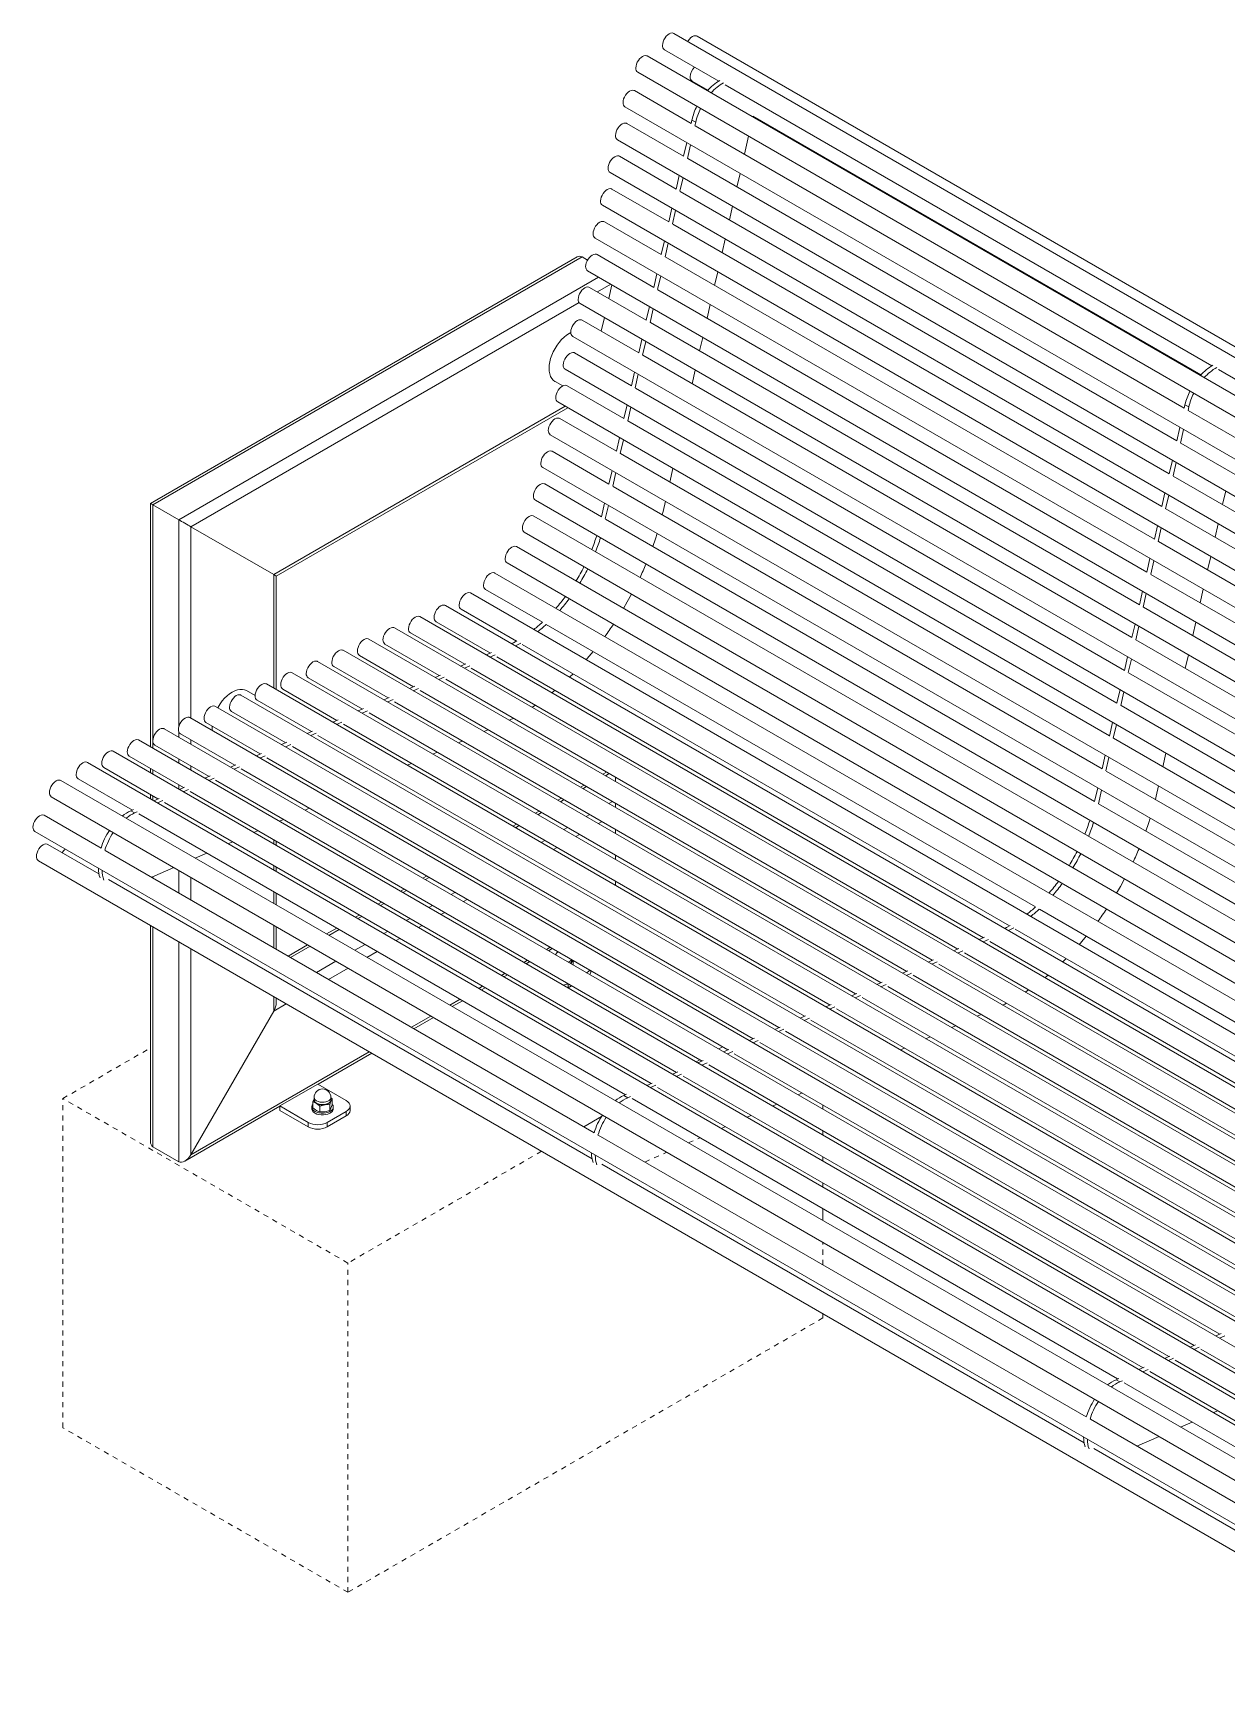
# Model space of a CAD drawing. Header units: inches. Extents: x -2 to 177, y 6 to 130.
# Drawn here: x 126.54 to 149.85, y 44.37 to 76.56 of the extents above; entities that cross this region are included whole.
import ezdxf

# ---------------------------------------------------------------- set-up
doc = ezdxf.new("R2010")
doc.units = ezdxf.units.IN
doc.linetypes.add('HIDDEN', pattern=[1.905, 1.27, -0.635])
doc.layers.add('ZANO_R', color=7, linetype='Continuous', lineweight=0)
doc.layers.add('ZANO_R_przerywana', color=250, linetype='HIDDEN', lineweight=0)

msp = doc.modelspace()

# ---------------------------------------------------------------- linework, layer by layer
at = {"layer": 'ZANO_R'}
for p, q in [((170.2392, 58.54902), (139.05989, 76.54845)), ((170.69385, 58.4957), (139.51454, 76.49513)), ((169.7182, 58.10916), (138.53889, 76.10859)), ((138.87618, 76.23022), (139.93819, 75.61714)), ((138.35518, 75.79036), (169.53448, 57.79093)), ((139.39704, 74.78994), (138.28797, 75.43019)), ((139.41473, 75.61547), (139.72178, 75.43822)), ((140.06397, 75.54453), (149.57037, 70.0566)), ((138.10426, 75.11196), (169.28357, 57.11253)), ((139.25114, 74.14975), (138.14208, 74.79)), ((139.41235, 74.85713), (139.39699, 74.78973)), ((139.48658, 74.81428), (139.41235, 74.85713)), ((139.48658, 74.81428), (139.47122, 74.74687)), ((149.02921, 69.2294), (139.47575, 74.7445)), ((140.60252, 74.92978), (149.35395, 69.87768)), ((140.60448, 74.91615), (140.607, 74.92719)), ((137.95837, 74.47177), (169.13768, 56.47234)), ((139.31159, 74.41498), (139.25109, 74.14954)), ((139.38582, 74.37213), (139.32533, 74.10668)), ((140.43868, 74.18861), (140.51903, 74.54119)), ((139.10525, 73.50956), (137.99619, 74.14981)), ((148.88332, 68.58921), (139.32986, 74.10431)), ((137.81248, 73.83158), (168.99178, 55.83215)), ((139.1657, 73.7748), (139.1052, 73.50934)), ((139.23993, 73.73194), (139.17944, 73.46649)), ((140.29279, 73.54842), (140.35324, 73.81365)), ((138.95936, 72.86937), (137.8503, 73.50962)), ((148.73743, 67.94902), (139.18397, 73.46412)), ((137.66658, 73.19139), (168.84589, 55.19196)), ((139.0198, 73.13461), (138.95931, 72.86916)), ((139.09404, 73.09175), (139.03355, 72.8263)), ((140.1469, 72.90823), (140.20734, 73.17346)), ((138.81347, 72.22918), (137.7044, 72.86943)), ((148.59154, 67.30883), (139.03808, 72.82393)), ((137.52069, 72.5512), (168.7, 54.55177)), ((138.87391, 72.49442), (138.81342, 72.22897)), ((138.94815, 72.45156), (138.88766, 72.18611)), ((140.00101, 72.26804), (140.06145, 72.53327)), ((137.17259, 72.18493), (128.83286, 67.3705)), ((128.88206, 67.34211), (137.26712, 72.1827)), ((137.37366, 72.12119), (137.26712, 72.1827)), ((138.66758, 71.58899), (137.55851, 72.22924)), ((148.44565, 66.66864), (138.89219, 72.18374)), ((129.38687, 67.05069), (137.59046, 71.78652)), ((137.3748, 71.91101), (168.55411, 53.91158)), ((138.72802, 71.85423), (138.66753, 71.58878)), ((138.80226, 71.81137), (138.74177, 71.54592)), ((139.85512, 71.62785), (139.91556, 71.89309)), ((138.52169, 70.9488), (137.41262, 71.58905)), ((137.56809, 71.49931), (137.82803, 71.64937)), ((137.78806, 71.37232), (137.84851, 71.63755)), ((148.29976, 66.02845), (138.7463, 71.54355)), ((129.62442, 66.91353), (137.20747, 71.29112)), ((137.22891, 71.27082), (168.40822, 53.27139)), ((138.58213, 71.21404), (138.52164, 70.94859)), ((138.65637, 71.17118), (138.59587, 70.90573)), ((139.70923, 70.98766), (139.76967, 71.2529)), ((138.3758, 70.30861), (137.26673, 70.94886)), ((137.64217, 70.73213), (137.70262, 70.99736)), ((148.15387, 65.38827), (138.6004, 70.90336)), ((137.08302, 70.63063), (168.26233, 52.6312)), ((138.43624, 70.57385), (138.37575, 70.3084)), ((138.51048, 70.53099), (138.44998, 70.26554)), ((139.56334, 70.34747), (139.62378, 70.61271)), ((138.2299, 69.66842), (137.12084, 70.30867)), ((148.00797, 64.74808), (138.45451, 70.26317)), ((136.93713, 69.99044), (168.11644, 51.99101)), ((138.29035, 69.93366), (138.22985, 69.66821)), ((138.36458, 69.8908), (138.30409, 69.62535)), ((139.41744, 69.70728), (139.47789, 69.97252)), ((149.69615, 69.98399), (159.18399, 64.50677)), ((136.73792, 69.75229), (136.89122, 69.66379)), ((138.08401, 69.02824), (136.97495, 69.66849)), ((147.86208, 64.10789), (138.30862, 69.62298)), ((131.24278, 65.97897), (136.93694, 69.26614)), ((131.29198, 65.95055), (136.98616, 69.23773)), ((136.79124, 69.35025), (167.56197, 51.58669)), ((138.14446, 69.29347), (138.08396, 69.02802)), ((138.21869, 69.25061), (138.1582, 68.98516)), ((149.04453, 69.2966), (149.02917, 69.22919)), ((149.11876, 69.25374), (149.04453, 69.2966)), ((149.11876, 69.25374), (149.1034, 69.18633)), ((137.93812, 68.38805), (136.82906, 69.0283)), ((147.71619, 63.4677), (138.16273, 68.98279)), ((158.64283, 63.67958), (149.10793, 69.18396)), ((136.64535, 68.71006), (166.93454, 51.22448)), ((137.99856, 68.65328), (137.93807, 68.38783)), ((138.0728, 68.61042), (138.01231, 68.34497)), ((148.94377, 68.85445), (148.88327, 68.589)), ((149.018, 68.81159), (148.95751, 68.54614)), ((137.79223, 67.74786), (136.68316, 68.38811)), ((147.5703, 62.82751), (138.01684, 68.3426)), ((158.49694, 63.03939), (148.96204, 68.54377)), ((136.49945, 68.06987), (166.30712, 50.86228)), ((137.85267, 68.01309), (137.79218, 67.74764)), ((137.92691, 67.97023), (137.86642, 67.70478)), ((138.97977, 67.78671), (139.04021, 68.05195)), ((148.79788, 68.21426), (148.73738, 67.94881)), ((148.87211, 68.1714), (148.81162, 67.90595)), ((137.64657, 67.10867), (136.53733, 67.74902)), ((147.42441, 62.18732), (137.87095, 67.70241)), ((158.35105, 62.3992), (148.81615, 67.90358)), ((149.77908, 67.34769), (149.83952, 67.61293)), ((128.83286, 67.3705), (128.83286, 62.61757)), ((129.38687, 67.05069), (128.88206, 67.34211)), ((128.88206, 62.58917), (128.88206, 67.34211)), ((136.35362, 67.43079), (165.68068, 50.50064)), ((137.70678, 67.3729), (137.64652, 67.10847)), ((137.78102, 67.33004), (137.72076, 67.06561)), ((138.84884, 67.21217), (138.89432, 67.41176)), ((148.65198, 67.57407), (148.59149, 67.30862)), ((148.72622, 67.53121), (148.66573, 67.26576)), ((129.38687, 62.99757), (129.38687, 67.05069)), ((165.39867, 50.33784), (136.32181, 67.12356)), ((147.27875, 61.54813), (137.72512, 67.06333)), ((138.83351, 67.14674), (138.84884, 67.21217)), ((158.20516, 61.75901), (148.67026, 67.26339)), ((149.63319, 66.7075), (149.69363, 66.97274)), ((131.24278, 65.97897), (129.62442, 66.91353)), ((129.62442, 63.17524), (129.62442, 66.91353)), ((136.1381, 66.80533), (165.03119, 50.1257)), ((148.50609, 66.93388), (148.4456, 66.66843)), ((148.58033, 66.89102), (148.51984, 66.62557)), ((164.71366, 49.94239), (135.98727, 66.52578)), ((158.05927, 61.11882), (148.52437, 66.6232)), ((149.4873, 66.06731), (149.54774, 66.33255)), ((164.05478, 49.56203), (135.56384, 66.0095)), ((135.80356, 66.20755), (164.34617, 49.73025)), ((148.3602, 66.29369), (148.29971, 66.02824)), ((148.43444, 66.25083), (148.37394, 65.98538)), ((157.91338, 60.47863), (148.37848, 65.98301)), ((131.29198, 65.95055), (131.24278, 65.97897)), ((131.24278, 63.76293), (131.24278, 65.97897)), ((131.29198, 63.73453), (131.29198, 65.95055)), ((135.38013, 65.69127), (136.49166, 65.04959)), ((149.34141, 65.42712), (149.40185, 65.69236)), ((163.02422, 48.9671), (134.59833, 65.37702)), ((163.48136, 49.231), (135.08963, 65.62119)), ((148.21431, 65.6535), (148.15382, 65.38805)), ((148.28855, 65.61064), (148.22805, 65.34519)), ((157.76749, 59.83844), (148.23258, 65.34282)), ((162.58482, 48.71344), (134.09886, 65.15804)), ((134.41462, 65.05879), (135.47492, 64.44669)), ((134.90592, 65.30296), (135.98538, 64.67981)), ((149.19551, 64.78693), (149.25596, 65.05217)), ((161.86808, 48.11258), (133.0999, 64.7201)), ((162.14543, 48.45979), (133.59938, 64.93907)), ((133.91514, 64.83981), (134.97544, 64.22772)), ((136.56791, 65.00557), (146.12384, 59.48905)), ((148.06842, 65.01331), (148.00793, 64.74786)), ((148.14265, 64.97045), (148.08216, 64.705)), ((157.6216, 59.19825), (148.08669, 64.70263)), ((161.86808, 47.60526), (132.60043, 64.50112)), ((132.91619, 64.40186), (133.97649, 63.78977)), ((133.41567, 64.62084), (134.47596, 64.00874)), ((135.49684, 64.4563), (135.39317, 64.41085)), ((135.57107, 64.41344), (135.4674, 64.368)), ((135.6024, 64.37309), (145.10709, 58.88615)), ((136.09371, 64.61727), (145.61756, 59.11927)), ((147.92253, 64.37312), (147.86203, 64.10767)), ((149.04962, 64.14675), (149.11007, 64.41198)), ((161.86808, 46.59064), (131.60148, 64.06317)), ((161.86808, 47.09795), (132.10095, 64.28215)), ((132.41672, 64.18289), (133.47701, 63.5708)), ((134.99736, 64.23733), (134.89369, 64.19188)), ((135.0716, 64.19447), (134.96793, 64.14902)), ((135.10293, 64.15412), (144.60762, 58.66718)), ((147.99676, 64.33026), (147.93627, 64.06481)), ((157.4757, 58.55806), (147.9408, 64.06244)), ((161.86808, 46.08332), (131.102, 63.8442)), ((131.41776, 63.74494), (132.47806, 63.13285)), ((131.91724, 63.96392), (132.97754, 63.35182)), ((133.99841, 63.79938), (133.89474, 63.75393)), ((134.07264, 63.75652), (133.96898, 63.71107)), ((134.49788, 64.01835), (134.39422, 63.9729)), ((134.57212, 63.9755), (134.46845, 63.93005)), ((134.60345, 63.93514), (144.10814, 58.4482)), ((137.02325, 63.97714), (137.08945, 64.04244)), ((147.77664, 63.73293), (147.71614, 63.46748)), ((161.28236, 45.40682), (130.10305, 63.40625)), ((161.78183, 45.62579), (130.60252, 63.62523)), ((130.88033, 63.61614), (130.71179, 63.71343)), ((130.91829, 63.52597), (131.97858, 62.91387)), ((133.49893, 63.58041), (133.39526, 63.53496)), ((133.57317, 63.53755), (133.4695, 63.4921)), ((133.6045, 63.4972), (143.10919, 58.01026)), ((134.10398, 63.71617), (143.60867, 58.22923)), ((147.85087, 63.69007), (147.79038, 63.42462)), ((157.32981, 57.91787), (147.79491, 63.42225)), ((160.78288, 45.18785), (129.60357, 63.18728)), ((129.91934, 63.08802), (130.97963, 62.47593)), ((130.41881, 63.307), (131.47911, 62.6949)), ((132.49998, 63.14246), (132.39631, 63.09701)), ((132.57422, 63.0996), (132.47055, 63.05415)), ((132.99946, 63.36143), (132.89579, 63.31598)), ((133.07369, 63.31858), (132.97002, 63.27313)), ((133.10502, 63.27822), (142.60971, 57.79128)), ((147.63074, 63.09274), (147.57025, 62.82729)), ((160.2834, 44.96887), (129.1041, 62.96831)), ((129.38687, 62.80506), (129.38687, 62.91461)), ((129.41986, 62.86905), (130.48016, 62.25695)), ((130.04015, 63.0044), (130.04033, 63.01818)), ((132.0005, 62.92348), (131.89684, 62.87804)), ((132.07474, 62.88063), (131.97107, 62.83518)), ((132.10607, 62.84028), (141.61076, 57.35334)), ((132.60555, 63.05925), (142.11024, 57.57231)), ((135.35037, 62.91361), (135.43212, 62.94945)), ((147.70498, 63.04988), (147.64449, 62.78443)), ((157.18392, 57.27768), (147.64902, 62.78206)), ((159.28445, 44.53093), (128.10514, 62.53036)), ((159.78393, 44.7499), (128.60462, 62.74933)), ((128.92038, 62.65007), (129.98068, 62.03798)), ((129.62442, 62.66793), (129.62442, 62.75096)), ((131.00155, 62.48554), (130.89788, 62.44009)), ((131.07579, 62.44268), (130.97212, 62.39723)), ((131.50103, 62.70451), (131.39736, 62.65906)), ((131.57526, 62.66166), (131.4716, 62.61621)), ((131.6066, 62.6213), (141.11129, 57.13436)), ((134.35142, 62.47566), (134.43317, 62.5115)), ((134.8509, 62.69464), (134.93264, 62.73048)), ((147.48485, 62.45255), (147.42436, 62.1871)), ((148.61195, 62.22618), (148.67239, 62.49141)), ((158.78498, 44.31195), (127.60567, 62.31138)), ((127.92143, 62.21213), (128.98173, 61.60003)), ((128.42091, 62.4311), (129.4812, 61.81901)), ((128.83286, 62.19329), (128.83286, 62.11026)), ((128.88206, 62.08185), (128.88206, 62.16488)), ((129.38687, 62.29775), (129.38687, 62.38078)), ((129.62442, 62.16061), (129.62442, 62.24364)), ((130.50208, 62.26656), (130.39841, 62.22111)), ((130.57631, 62.22371), (130.47264, 62.17826)), ((130.60764, 62.18336), (140.11233, 56.69641)), ((131.10712, 62.40233), (140.61181, 56.91539)), ((133.85195, 62.25669), (133.93369, 62.29253)), ((137.74536, 62.12136), (137.67345, 62.07985)), ((147.55909, 62.40969), (147.4986, 62.14424)), ((157.03803, 56.63749), (147.50313, 62.14187)), ((158.26104, 43.9588), (127.08173, 61.95823)), ((127.42196, 61.99315), (128.48225, 61.38106)), ((129.38687, 61.79043), (129.38687, 61.87346)), ((129.50312, 61.82862), (129.39946, 61.78317)), ((130.0026, 62.04759), (129.89893, 62.00214)), ((130.07684, 62.00473), (129.97317, 61.95928)), ((130.10817, 61.96438), (139.61286, 56.47744)), ((137.30596, 61.8677), (137.23405, 61.82619)), ((137.28324, 61.79779), (137.35516, 61.8393)), ((137.72264, 62.05145), (137.79455, 62.09296)), ((137.91979, 61.93763), (137.91979, 62.02066)), ((147.33896, 61.81236), (147.2787, 61.54793)), ((148.48102, 61.65163), (148.5265, 61.85122)), ((126.89802, 61.64), (158.07733, 43.64057)), ((128.83286, 61.68597), (128.83286, 61.60294)), ((128.88206, 61.57454), (128.88206, 61.65757)), ((129.00365, 61.60964), (128.89998, 61.56419)), ((129.07788, 61.56679), (128.97422, 61.52134)), ((129.10922, 61.52643), (138.61391, 56.03949)), ((129.57736, 61.78576), (129.47369, 61.74031)), ((129.60869, 61.74541), (139.11338, 56.25847)), ((136.86657, 61.61404), (136.79466, 61.57253)), ((136.84385, 61.54413), (136.91576, 61.58565)), ((137.78805, 61.50637), (137.85997, 61.54788)), ((147.4132, 61.7695), (147.35294, 61.50508)), ((156.89237, 55.99831), (147.3573, 61.50279)), ((148.46569, 61.5862), (148.48102, 61.65163)), ((127.87036, 60.63881), (126.7619, 61.27871)), ((128.50417, 61.39067), (128.45158, 61.36761)), ((128.52582, 61.32476), (128.45158, 61.36761)), ((128.57841, 61.34781), (128.52582, 61.32476)), ((128.60974, 61.30746), (138.11443, 55.82052)), ((131.35457, 61.16182), (131.43631, 61.19766)), ((131.85404, 61.38079), (131.93579, 61.41663)), ((136.42717, 61.36039), (136.35526, 61.31887)), ((136.40445, 61.29047), (136.47637, 61.33199)), ((137.34866, 61.25271), (137.42057, 61.29423)), ((137.58623, 61.11556), (137.65815, 61.15708)), ((126.57819, 60.96048), (157.7575, 42.96105)), ((130.85509, 60.94285), (130.93684, 60.97869)), ((135.98778, 61.10673), (135.91586, 61.06521)), ((135.96506, 61.03682), (136.03697, 61.07833)), ((136.90926, 60.99905), (136.98118, 61.04057)), ((137.14684, 60.8619), (137.21875, 60.90342)), ((137.91979, 60.923), (137.91979, 61.00603)), ((127.82879, 60.13307), (126.82941, 60.71)), ((137.50254, 55.07827), (127.94968, 60.59302)), ((129.71013, 60.44089), (129.93788, 60.54074)), ((130.35561, 60.72387), (130.43736, 60.75971)), ((131.24278, 60.71904), (131.24278, 60.80207)), ((131.29198, 60.69064), (131.29198, 60.77367)), ((136.46987, 60.7454), (136.54178, 60.78691)), ((136.70744, 60.60825), (136.77936, 60.64976)), ((126.6457, 60.39177), (157.82501, 42.39234)), ((128.85933, 60.06789), (129.2924, 60.25775)), ((129.38687, 59.76335), (129.38687, 60.20322)), ((131.24278, 60.21172), (131.24278, 60.29475)), ((131.29198, 60.18332), (131.29198, 60.26635)), ((137.91979, 60.41569), (137.91979, 60.49872)), ((137.46097, 54.57253), (128.01719, 60.02431)), ((128.88206, 60.05477), (128.88206, 60.07786)), ((129.62442, 59.62621), (129.62442, 60.06608)), ((134.2302, 60.0921), (134.15828, 60.05058)), ((134.20748, 60.02219), (134.27939, 60.0637)), ((137.91979, 59.90837), (137.91979, 59.9914)), ((131.24278, 59.55611), (131.24278, 59.78744)), ((131.29198, 59.52771), (131.29198, 59.75904)), ((133.35141, 59.58478), (133.27949, 59.54327)), ((133.32869, 59.51487), (133.4006, 59.55639)), ((133.7908, 59.83844), (133.71889, 59.79693)), ((133.76808, 59.76853), (133.84, 59.81004)), ((134.71229, 59.73077), (134.7842, 59.77228)), ((134.94986, 59.59362), (135.02177, 59.63513)), ((132.91201, 59.33113), (132.8401, 59.28961)), ((132.88929, 59.26121), (132.9612, 59.30273)), ((133.83349, 59.22345), (133.90541, 59.26497)), ((134.27289, 59.47711), (134.3448, 59.51862)), ((134.51047, 59.33996), (134.58238, 59.38147)), ((146.20009, 59.44504), (155.73746, 53.93923)), ((128.83286, 59.12915), (128.83286, 54.91349)), ((128.88206, 54.80475), (128.88206, 59.10075)), ((131.24278, 58.69195), (131.24278, 59.13182)), ((131.29198, 58.66355), (131.29198, 59.10342)), ((132.47262, 59.07747), (132.27226, 58.9618)), ((132.32145, 58.93341), (132.52181, 59.04907)), ((133.3941, 58.96979), (133.46601, 59.01131)), ((134.07107, 59.0863), (134.14298, 59.12782)), ((145.72589, 59.05673), (155.23118, 53.56944)), ((129.38687, 54.51333), (129.38687, 58.80933)), ((129.62442, 54.65049), (129.62442, 58.67219)), ((131.90477, 58.74966), (131.52379, 58.52973)), ((131.57299, 58.50133), (131.95397, 58.72126)), ((132.82626, 58.64199), (133.02662, 58.75765)), ((133.06383, 58.50484), (133.26419, 58.6205)), ((133.63167, 58.83264), (133.70359, 58.87416)), ((136.56848, 58.65921), (136.64039, 58.70072)), ((136.68494, 58.67501), (136.61303, 58.63349)), ((144.62954, 58.67679), (144.52587, 58.63134)), ((144.70378, 58.63393), (144.60011, 58.58848)), ((144.73511, 58.59358), (154.22124, 53.11735)), ((145.12902, 58.89576), (145.02535, 58.85031)), ((145.20325, 58.85291), (145.09958, 58.80746)), ((145.23458, 58.81255), (154.72071, 53.33633)), ((132.0778, 58.20991), (132.45878, 58.42984)), ((132.31537, 58.07276), (132.69635, 58.29269)), ((136.12908, 58.40555), (136.201, 58.44707)), ((136.24555, 58.42135), (136.17363, 58.37983)), ((137.0521, 58.38002), (137.06383, 58.41101)), ((137.06308, 58.43907), (137.06308, 58.45671)), ((137.08932, 58.44156), (137.08932, 58.35853)), ((144.13006, 58.45781), (144.0264, 58.41237)), ((144.2043, 58.41496), (144.10063, 58.36951)), ((144.23563, 58.37461), (153.72176, 52.89838)), ((146.65543, 58.4166), (146.72163, 58.4819)), ((135.25029, 57.89824), (135.32221, 57.93975)), ((135.68969, 58.15189), (135.7616, 58.19341)), ((135.7389, 58.12348), (135.81082, 58.165)), ((136.99183, 57.99053), (136.99183, 57.90933)), ((136.99183, 57.90933), (137.06216, 57.94993)), ((137.35539, 58.20493), (137.36302, 58.20934)), ((137.36302, 58.20934), (137.36302, 58.20053)), ((137.43989, 58.23075), (137.43989, 58.23918)), ((143.13111, 58.01987), (143.02744, 57.97442)), ((143.20535, 57.97701), (143.10168, 57.93156)), ((143.23668, 57.93666), (152.72281, 52.46043)), ((143.63059, 58.23884), (143.52692, 58.19339)), ((143.70482, 58.19598), (143.60116, 58.15054)), ((143.73615, 58.15563), (153.22229, 52.67941)), ((131.24278, 57.45356), (131.24278, 57.73793)), ((131.29198, 57.61912), (131.29198, 57.70953)), ((134.68245, 57.57043), (134.88281, 57.68609)), ((134.73166, 57.54202), (134.93202, 57.65768)), ((135.29951, 57.86983), (135.37142, 57.91134)), ((142.63164, 57.80089), (142.52797, 57.75544)), ((142.70587, 57.75804), (142.6022, 57.71259)), ((142.7372, 57.71769), (152.22333, 52.24146)), ((129.62442, 54.65049), (131.24278, 57.45356)), ((131.24278, 57.45356), (131.48908, 57.59575)), ((133.93399, 57.13835), (134.31497, 57.35829)), ((133.9832, 57.10994), (134.36418, 57.32988)), ((141.63268, 57.36295), (141.52902, 57.3175)), ((141.70692, 57.32009), (141.60325, 57.27464)), ((142.13216, 57.58192), (142.02849, 57.53647)), ((142.2064, 57.53906), (142.10273, 57.49361)), ((142.23773, 57.49871), (151.72386, 52.02248)), ((144.98255, 57.35307), (145.0643, 57.38891)), ((141.13321, 57.14397), (141.02954, 57.09852)), ((141.20744, 57.10112), (141.10378, 57.05567)), ((141.23877, 57.06076), (150.72491, 51.58454)), ((141.73825, 57.27974), (151.22438, 51.80351)), ((144.48308, 57.1341), (144.56482, 57.16994)), ((129.62442, 54.65049), (133.10769, 56.66134)), ((140.00703, 56.7572), (139.93512, 56.71569)), ((140.13426, 56.70602), (140.03059, 56.66058)), ((140.20849, 56.66317), (140.10482, 56.61772)), ((140.63373, 56.925), (140.53006, 56.87955)), ((140.70797, 56.88214), (140.6043, 56.83669)), ((140.7393, 56.84179), (150.22543, 51.36556)), ((143.48413, 56.69615), (143.56587, 56.73199)), ((143.9836, 56.91512), (144.06535, 56.95096)), ((132.10859, 56.02775), (133.15691, 56.63293)), ((139.56764, 56.50354), (139.49573, 56.46203)), ((139.63478, 56.48705), (139.53111, 56.4416)), ((139.70902, 56.4442), (139.60535, 56.39875)), ((139.74035, 56.40384), (149.22648, 50.92762)), ((140.23982, 56.62282), (149.72595, 51.14659)), ((132.10392, 56.03044), (131.36156, 55.60188)), ((132.66069, 55.70902), (132.10392, 56.03044)), ((138.63583, 56.0491), (138.53216, 56.00365)), ((138.71006, 56.00625), (138.6064, 55.9608)), ((139.1353, 56.26808), (139.03164, 56.22263)), ((139.20954, 56.22522), (139.10587, 56.17977)), ((139.24087, 56.18487), (148.727, 50.70864)), ((132.03268, 55.77013), (132.03268, 55.72448)), ((132.33601, 55.62905), (132.36151, 55.69642)), ((132.36076, 55.72448), (132.36076, 55.77013)), ((132.387, 55.7389), (132.387, 55.62448)), ((138.13635, 55.83013), (138.08376, 55.80707)), ((138.15799, 55.76422), (138.08376, 55.80707)), ((138.21059, 55.78727), (138.15799, 55.76422)), ((138.24192, 55.74692), (147.72805, 50.27069)), ((138.74139, 55.9659), (148.22753, 50.48967)), ((141.48622, 55.82026), (141.56797, 55.85609)), ((129.50563, 54.52509), (131.36156, 55.5965)), ((131.36156, 55.60188), (131.91833, 55.28046)), ((131.36156, 55.60188), (131.36156, 55.51616)), ((131.36156, 55.51616), (131.91833, 55.19474)), ((131.98674, 55.5826), (131.98674, 55.54831)), ((132.00643, 55.68003), (132.00643, 55.56561)), ((132.14573, 55.59962), (132.24087, 55.62678)), ((132.14573, 55.59962), (132.14573, 55.4852)), ((132.33601, 55.51463), (132.24087, 55.48747)), ((132.28951, 55.28046), (132.66069, 55.49474)), ((132.28951, 55.19474), (132.66069, 55.40902)), ((132.33601, 55.62905), (132.33601, 55.51463)), ((132.387, 55.62448), (132.36151, 55.55711)), ((132.40669, 55.54831), (132.40669, 55.5826)), ((132.66069, 55.49474), (132.66069, 55.40902)), ((132.73757, 55.51616), (132.73757, 55.60188)), ((137.6451, 55.39368), (137.30063, 55.19483)), ((140.48727, 55.38231), (140.56902, 55.41815)), ((140.98675, 55.60128), (141.06849, 55.63712)), ((141.97152, 55.5401), (141.97152, 55.62313)), ((131.91833, 55.28046), (131.91833, 55.19474)), ((132.28951, 55.28046), (132.28951, 55.19474)), ((141.97152, 55.03278), (141.97152, 55.11581)), ((128.88206, 54.80475), (129.38687, 54.51333)), ((147.11616, 49.52845), (137.58186, 55.03248)), ((147.07459, 49.02271), (137.64937, 54.46377)), ((141.97152, 54.52547), (141.97152, 54.6085)), ((141.97152, 54.01815), (141.97152, 54.10118)), ((141.97152, 53.36254), (141.97152, 53.59387)), ((149.2484, 50.93723), (149.14473, 50.89178)), ((149.32264, 50.89437), (149.21897, 50.84892)), ((149.35397, 50.85402), (158.85866, 45.36708)), ((149.74788, 51.1562), (149.64421, 51.11075)), ((149.82211, 51.11334), (149.71844, 51.0679)), ((148.74892, 50.71825), (148.64526, 50.6728)), ((148.82316, 50.6754), (148.71949, 50.62995)), ((148.85449, 50.63504), (158.35918, 45.1481)), ((147.74997, 50.2803), (147.69738, 50.25725)), ((147.77161, 50.21439), (147.69738, 50.25725)), ((147.82421, 50.23745), (147.77161, 50.21439)), ((148.24945, 50.49928), (148.14578, 50.45383)), ((148.32368, 50.45642), (148.22002, 50.41097)), ((148.35502, 50.41607), (157.85971, 44.92913)), ((147.85554, 50.1971), (157.36023, 44.71016)), ((149.60141, 49.61351), (149.68316, 49.64935)), ((156.74834, 43.96791), (147.19548, 49.48265)), ((148.95593, 49.33052), (149.18368, 49.43037)), ((148.10513, 48.95753), (148.5382, 49.14739)), ((156.70677, 43.46217), (147.26299, 48.91394))]:
    msp.add_line(p, q, dxfattribs=at)
at = {"layer": 'ZANO_R', "flags": 128}
for points in [[(139.05989, 76.54845), (139.04904, 76.55339), (139.02441, 76.55704), (138.99695, 76.55228), (138.96804, 76.53936), (138.93913, 76.51891), (138.91167, 76.49196), (138.88704, 76.45987), (138.86647, 76.42424), (138.85099, 76.38686), (138.84138, 76.3496), (138.83812, 76.31434)], [(139.51454, 76.49513), (139.50368, 76.50006), (139.47905, 76.50372), (139.45159, 76.49896), (139.42268, 76.48603), (139.39378, 76.46558), (139.36632, 76.43863), (139.34168, 76.40654), (139.33213, 76.3913)], [(138.53889, 76.10859), (138.52803, 76.11352), (138.5034, 76.11718), (138.47594, 76.11242), (138.44703, 76.09949), (138.41812, 76.07904), (138.39066, 76.0521), (138.36603, 76.02), (138.34546, 75.98437), (138.32998, 75.94699), (138.32037, 75.90974), (138.31712, 75.87448)], [(138.28797, 75.43019), (138.27711, 75.43513), (138.25248, 75.43878), (138.22502, 75.43402), (138.19611, 75.4211), (138.16721, 75.40065), (138.13975, 75.3737), (138.11511, 75.34161), (138.09454, 75.30598), (138.07907, 75.2686), (138.06946, 75.23134), (138.0662, 75.19608)], [(138.14208, 74.79), (138.13122, 74.79494), (138.10659, 74.79859), (138.07913, 74.79383), (138.05022, 74.78091), (138.02131, 74.76046), (137.99386, 74.73351), (137.96922, 74.70142), (137.94865, 74.66579), (137.93317, 74.62841), (137.92357, 74.59115), (137.92031, 74.55589)], [(137.99619, 74.14981), (137.98533, 74.15475), (137.9607, 74.1584), (137.93324, 74.15364), (137.90433, 74.14072), (137.87542, 74.12027), (137.84796, 74.09332), (137.82333, 74.06123), (137.80276, 74.0256), (137.78728, 73.98822), (137.77768, 73.95096), (137.77442, 73.9157)], [(137.8503, 73.50962), (137.83944, 73.51456), (137.81481, 73.51821), (137.78735, 73.51345), (137.75844, 73.50053), (137.72953, 73.48008), (137.70207, 73.45313), (137.67744, 73.42104), (137.65687, 73.38541), (137.64139, 73.34803), (137.63178, 73.31077), (137.62853, 73.27551)], [(137.7044, 72.86943), (137.69355, 72.87437), (137.66892, 72.87802), (137.64146, 72.87326), (137.61255, 72.86034), (137.58364, 72.83989), (137.55618, 72.81294), (137.53155, 72.78085), (137.51098, 72.74522), (137.4955, 72.70784), (137.48589, 72.67058), (137.48264, 72.63532)], [(137.55851, 72.22924), (137.54766, 72.23418), (137.52302, 72.23783), (137.49557, 72.23308), (137.46666, 72.22015), (137.43775, 72.1997), (137.41029, 72.17275), (137.38566, 72.14066), (137.36509, 72.10503), (137.34961, 72.06765), (137.34, 72.03039), (137.33674, 71.99513)], [(137.41262, 71.58905), (137.40177, 71.59399), (137.37713, 71.59764), (137.34967, 71.59289), (137.32077, 71.57996), (137.29186, 71.55951), (137.2644, 71.53256), (137.23977, 71.50047), (137.2192, 71.46484), (137.20372, 71.42746), (137.19411, 71.3902), (137.19085, 71.35494)], [(137.26673, 70.94886), (137.25587, 70.9538), (137.23124, 70.95745), (137.20378, 70.9527), (137.17487, 70.93977), (137.14597, 70.91932), (137.11851, 70.89237), (137.09387, 70.86028), (137.0733, 70.82465), (137.05783, 70.78727), (137.04822, 70.75001), (137.04496, 70.71475)], [(137.0453, 70.70412), (137.01688, 70.68897), (136.96552, 70.65554), (136.91502, 70.61491), (136.86625, 70.56777), (136.82005, 70.51491), (136.7772, 70.45725), (136.73844, 70.39578), (136.70443, 70.33154), (136.67576, 70.26563), (136.6529, 70.19919), (136.63626, 70.13335), (136.62613, 70.06923), (136.62266, 70.00793), (136.62593, 69.9505), (136.63587, 69.89793), (136.65232, 69.85111), (136.67499, 69.81085), (136.7035, 69.77783), (136.73736, 69.75261), (136.73792, 69.75229)], [(137.12084, 70.30867), (137.10998, 70.31361), (137.08535, 70.31726), (137.05789, 70.31251), (137.02898, 70.29958), (137.00007, 70.27913), (136.97262, 70.25218), (136.94798, 70.22009), (136.92741, 70.18446), (136.91194, 70.14708), (136.90233, 70.10982), (136.89907, 70.07456)], [(136.97495, 69.66849), (136.96409, 69.67342), (136.93946, 69.67707), (136.912, 69.67232), (136.88309, 69.65939), (136.85418, 69.63894), (136.82672, 69.61199), (136.80209, 69.5799), (136.78152, 69.54427), (136.76604, 69.50689), (136.75644, 69.46963), (136.75318, 69.43437)], [(136.82906, 69.0283), (136.8182, 69.03323), (136.79357, 69.03688), (136.76611, 69.03213), (136.7372, 69.0192), (136.70829, 68.99875), (136.68083, 68.9718), (136.6562, 68.93971), (136.63563, 68.90408), (136.62015, 68.8667), (136.61054, 68.82944), (136.60729, 68.79418)], [(136.68316, 68.38811), (136.67231, 68.39304), (136.64768, 68.39669), (136.62022, 68.39194), (136.59131, 68.37901), (136.5624, 68.35856), (136.53494, 68.33161), (136.51031, 68.29952), (136.48974, 68.26389), (136.47426, 68.22651), (136.46465, 68.18926), (136.4614, 68.15399)], [(136.53733, 67.74902), (136.52648, 67.75395), (136.50184, 67.75761), (136.47439, 67.75285), (136.44548, 67.73992), (136.41657, 67.71947), (136.38911, 67.69253), (136.36448, 67.66043), (136.34391, 67.6248), (136.32843, 67.58742), (136.31882, 67.55017), (136.31556, 67.51491)], [(136.32181, 67.12356), (136.31095, 67.12849), (136.28632, 67.13215), (136.25886, 67.12739), (136.22995, 67.11446), (136.20104, 67.09401), (136.17359, 67.06707), (136.14895, 67.03497), (136.12838, 66.99934), (136.1129, 66.96196), (136.1033, 66.92471), (136.10004, 66.88945)], [(138.64906, 66.52995), (138.70009, 66.67873), (138.73267, 66.78067)], [(135.98727, 66.52578), (135.97642, 66.53071), (135.95178, 66.53437), (135.92432, 66.52961), (135.89542, 66.51668), (135.86651, 66.49623), (135.83905, 66.46929), (135.81442, 66.43719), (135.79384, 66.40156), (135.77837, 66.36419), (135.76876, 66.32693), (135.7655, 66.29167)], [(135.56384, 66.0095), (135.55298, 66.01443), (135.52835, 66.01809), (135.50089, 66.01333), (135.47198, 66.0004), (135.44308, 65.97995), (135.41562, 65.95301), (135.39098, 65.92091), (135.37041, 65.88528), (135.35494, 65.8479), (135.34533, 65.81065), (135.34207, 65.77538)], [(134.59833, 65.37702), (134.58748, 65.38195), (134.56284, 65.3856), (134.53538, 65.38085), (134.50648, 65.36792), (134.47757, 65.34747), (134.45011, 65.32052), (134.42548, 65.28843), (134.40491, 65.2528), (134.38943, 65.21542), (134.37982, 65.17817), (134.37656, 65.1429)], [(135.08963, 65.62119), (135.07878, 65.62613), (135.05415, 65.62978), (135.02669, 65.62502), (134.99778, 65.6121), (134.96887, 65.59165), (134.94141, 65.5647), (134.91678, 65.53261), (134.89621, 65.49698), (134.88073, 65.4596), (134.87112, 65.42234), (134.86786, 65.38708)], [(138.07608, 65.31994), (138.14954, 65.4458), (138.23278, 65.59609)], [(134.09886, 65.15804), (134.088, 65.16298), (134.06337, 65.16663), (134.03591, 65.16187), (134.007, 65.14895), (133.97809, 65.1285), (133.95063, 65.10155), (133.926, 65.06946), (133.90543, 65.03383), (133.88995, 64.99645), (133.88034, 64.95919), (133.87709, 64.92393)], [(133.0999, 64.7201), (133.08905, 64.72503), (133.06442, 64.72868), (133.03696, 64.72393), (133.00805, 64.711), (132.97914, 64.69055), (132.95168, 64.6636), (132.92705, 64.63151), (132.90648, 64.59588), (132.891, 64.5585), (132.88139, 64.52124), (132.87813, 64.48598)], [(133.59938, 64.93907), (133.58852, 64.944), (133.56389, 64.94766), (133.53643, 64.9429), (133.50752, 64.92997), (133.47861, 64.90952), (133.45116, 64.88258), (133.42652, 64.85048), (133.40595, 64.81485), (133.39048, 64.77747), (133.38087, 64.74022), (133.37761, 64.70496)], [(132.60043, 64.50112), (132.58957, 64.50606), (132.56494, 64.50971), (132.53748, 64.50495), (132.50857, 64.49203), (132.47966, 64.47158), (132.4522, 64.44463), (132.42757, 64.41254), (132.407, 64.37691), (132.39152, 64.33953), (132.38192, 64.30227), (132.37866, 64.26701)], [(135.99506, 64.68519), (135.92769, 64.6491), (135.891, 64.63077)], [(136.0693, 64.64233), (136.00193, 64.60625), (135.96524, 64.58792)], [(137.34742, 64.3178), (137.36791, 64.34118), (137.48321, 64.47718)], [(131.60148, 64.06317), (131.59062, 64.06811), (131.56599, 64.07176), (131.53853, 64.06701), (131.50962, 64.05408), (131.48071, 64.03363), (131.45325, 64.00668), (131.42862, 63.97459), (131.40805, 63.93896), (131.39257, 63.90158), (131.38296, 63.86432), (131.37971, 63.82906)], [(132.10095, 64.28215), (132.0901, 64.28708), (132.06546, 64.29074), (132.038, 64.28598), (132.0091, 64.27305), (131.98019, 64.2526), (131.95273, 64.22565), (131.9281, 64.19356), (131.90753, 64.15793), (131.89205, 64.12055), (131.88244, 64.0833), (131.87918, 64.04803)], [(130.14848, 63.38003), (130.15539, 63.3922), (130.19408, 63.45372), (130.23688, 63.51145), (130.28303, 63.56438), (130.33177, 63.61162), (130.38225, 63.65235), (130.4336, 63.68588), (130.48496, 63.71164), (130.53543, 63.72919), (130.58417, 63.73822), (130.63033, 63.73858), (130.67312, 63.73027), (130.71179, 63.71343)], [(131.102, 63.8442), (131.09114, 63.84913), (131.06651, 63.85279), (131.03905, 63.84803), (131.01014, 63.8351), (130.98124, 63.81465), (130.95378, 63.78771), (130.92914, 63.75561), (130.90857, 63.71999), (130.8931, 63.68261), (130.88349, 63.64535), (130.88023, 63.61009)], [(130.10305, 63.40625), (130.09219, 63.41119), (130.06756, 63.41484), (130.0401, 63.41008), (130.01119, 63.39716), (129.98228, 63.37671), (129.95482, 63.34976), (129.93019, 63.31767), (129.90962, 63.28204), (129.89414, 63.24466), (129.88454, 63.2074), (129.88128, 63.17214)], [(130.60252, 63.62523), (130.59167, 63.63016), (130.56704, 63.63381), (130.53958, 63.62906), (130.51067, 63.61613), (130.48176, 63.59568), (130.4543, 63.56873), (130.42967, 63.53664), (130.4091, 63.50101), (130.39362, 63.46363), (130.38401, 63.42638), (130.38075, 63.39111)], [(136.29143, 63.38498), (136.3053, 63.39412), (136.35803, 63.42956)], [(136.67796, 63.66916), (136.71609, 63.70058), (136.73702, 63.71809)], [(129.60357, 63.18728), (129.59272, 63.19221), (129.56808, 63.19587), (129.54062, 63.19111), (129.51172, 63.17818), (129.48281, 63.15773), (129.45535, 63.13079), (129.43072, 63.09869), (129.41015, 63.06306), (129.39467, 63.02568), (129.38506, 62.98843), (129.3818, 62.95317)], [(135.84801, 63.13365), (135.89016, 63.15413), (135.92557, 63.1719)], [(129.1041, 62.96831), (129.09324, 62.97324), (129.06861, 62.97689), (129.04115, 62.97214), (129.01224, 62.95921), (128.98333, 62.93876), (128.95587, 62.91181), (128.93124, 62.87972), (128.91067, 62.84409), (128.89519, 62.80671), (128.88558, 62.76945), (128.88233, 62.73419)], [(130.04561, 62.93209), (130.04351, 62.94704), (130.04015, 63.0044)], [(128.10514, 62.53036), (128.09429, 62.53529), (128.06966, 62.53895), (128.0422, 62.53419), (128.01329, 62.52126), (127.98438, 62.50081), (127.95692, 62.47387), (127.93229, 62.44177), (127.91172, 62.40614), (127.89624, 62.36876), (127.88663, 62.33151), (127.88337, 62.29625)], [(128.60462, 62.74933), (128.59376, 62.75427), (128.56913, 62.75792), (128.54167, 62.75316), (128.51276, 62.74024), (128.48386, 62.71979), (128.4564, 62.69284), (128.43176, 62.66075), (128.41119, 62.62512), (128.39572, 62.58774), (128.38611, 62.55048), (128.38285, 62.51522)], [(127.60567, 62.31138), (127.59481, 62.31632), (127.57018, 62.31997), (127.54272, 62.31522), (127.51381, 62.30229), (127.4849, 62.28184), (127.45744, 62.25489), (127.43281, 62.2228), (127.41224, 62.18717), (127.39676, 62.14979), (127.38716, 62.11253), (127.3839, 62.07727)], [(127.08173, 61.95823), (127.07087, 61.96317), (127.04624, 61.96682), (127.01878, 61.96206), (126.98987, 61.94914), (126.96096, 61.92869), (126.93351, 61.90174), (126.90887, 61.86965), (126.8883, 61.83402), (126.87282, 61.79664), (126.86322, 61.75938), (126.85996, 61.72412)], [(137.91979, 61.43032), (137.91979, 61.44527), (137.91979, 61.48311), (137.91979, 61.51335)], [(137.91979, 61.51335), (137.91979, 61.48311), (137.91979, 61.44527), (137.91979, 61.43032)], [(126.7619, 61.27871), (126.75104, 61.28365), (126.72641, 61.2873), (126.69895, 61.28254), (126.67004, 61.26961), (126.64114, 61.24916), (126.61368, 61.22222), (126.58904, 61.19012), (126.56847, 61.15449), (126.55299, 61.11711), (126.54339, 61.07986), (126.54013, 61.0446)], [(148.28124, 60.96941), (148.33227, 61.11819), (148.36485, 61.22013)], [(126.82941, 60.71), (126.81856, 60.71494), (126.79392, 60.71859), (126.76646, 60.71383), (126.73756, 60.70091), (126.70865, 60.68046), (126.68119, 60.65351), (126.65656, 60.62142), (126.63598, 60.58579), (126.62051, 60.54841), (126.6109, 60.51115), (126.60764, 60.47589)], [(147.70826, 59.7594), (147.78172, 59.88526), (147.86496, 60.03555)], [(145.62724, 59.12465), (145.55987, 59.08856), (145.52318, 59.07023)], [(145.70147, 59.08179), (145.63411, 59.04571), (145.59742, 59.02738)], [(146.9796, 58.75726), (147.00009, 58.78064), (147.11539, 58.91664)], [(137.06383, 58.41101), (137.06564, 58.41485), (137.08392, 58.44468)], [(137.36302, 58.20934), (137.39566, 58.2323), (137.41581, 58.25308)], [(146.31014, 58.10862), (146.34827, 58.14004), (146.3692, 58.15756)], [(145.92361, 57.82444), (145.93748, 57.83358), (145.99021, 57.86902)], [(145.48019, 57.57311), (145.52234, 57.59359), (145.55775, 57.61136)], [(132.03193, 55.7474), (132.03012, 55.74342), (132.00643, 55.68003)], [(132.0785, 55.65366), (132.05364, 55.67197), (132.0371, 55.69319), (132.02983, 55.71608), (132.03227, 55.7393), (132.03268, 55.74055)], [(132.36076, 55.74055), (132.3636, 55.72773), (132.36117, 55.70451), (132.34918, 55.68229), (132.32833, 55.66238), (132.29983, 55.64593), (132.26533, 55.63389), (132.22685, 55.62697), (132.18662, 55.62557), (132.14698, 55.62976), (132.11022, 55.63931), (132.0785, 55.65366)], [(132.36076, 55.77013), (132.35807, 55.75306), (132.34631, 55.73126), (132.32585, 55.71172), (132.29788, 55.69558), (132.26404, 55.68377), (132.22629, 55.67698), (132.18681, 55.6756), (132.14791, 55.67972), (132.11185, 55.68909), (132.08072, 55.70316)], [(132.08072, 55.65752), (132.11185, 55.64344), (132.14791, 55.63407), (132.18681, 55.62995), (132.22629, 55.63133), (132.26404, 55.63812), (132.29788, 55.64993), (132.32585, 55.66608), (132.34631, 55.68561), (132.35807, 55.70741), (132.36076, 55.72448)], [(132.36076, 55.76038), (132.37066, 55.75327), (132.387, 55.7389)], [(132.36151, 55.69642), (132.36332, 55.70025), (132.387, 55.7389)], [(132.66069, 55.49474), (132.69334, 55.5177), (132.71759, 55.5439), (132.73253, 55.57232), (132.73757, 55.60188), (132.73253, 55.63144), (132.71759, 55.65987), (132.69334, 55.68606), (132.66069, 55.70902)], [(131.98674, 55.54831), (131.98904, 55.53043), (132.00056, 55.50508), (132.02124, 55.48174), (132.05013, 55.46152), (132.08588, 55.44536), (132.12681, 55.43401), (132.171, 55.42801), (132.2164, 55.42763), (132.26088, 55.4329), (132.30236, 55.44356), (132.3389, 55.45912), (132.36879, 55.47885), (132.39063, 55.50182)], [(132.00643, 55.63385), (131.99523, 55.61671), (131.98724, 55.59091), (131.98904, 55.56472), (132.00056, 55.53937), (132.02124, 55.51603), (132.05013, 55.49581), (132.08588, 55.47965), (132.12681, 55.4683), (132.171, 55.4623), (132.2164, 55.46192), (132.26088, 55.46719), (132.30236, 55.47785), (132.3389, 55.49341), (132.36879, 55.51314), (132.39063, 55.53611), (132.39063, 55.53611)], [(132.00643, 55.68003), (132.05816, 55.66173), (132.07608, 55.65227)], [(132.07608, 55.51296), (132.05816, 55.52419), (132.00643, 55.56561)], [(132.07608, 55.65227), (132.1294, 55.61399), (132.14573, 55.59962)], [(132.14573, 55.4852), (132.1294, 55.48969), (132.07608, 55.51296)], [(132.24087, 55.48747), (132.23411, 55.48649), (132.14573, 55.4852)], [(132.24087, 55.62678), (132.24764, 55.62775), (132.33601, 55.62905)], [(132.36151, 55.55711), (132.35969, 55.55327), (132.33601, 55.51463)], [(132.39063, 55.50182), (132.40341, 55.52698), (132.40669, 55.54831)]]:
    msp.add_lwpolyline(points, dxfattribs=at)
at = {"layer": 'ZANO_R'}
for centre, radius, start, end in [((138.92788, 76.30428), 0.09031, 173.603873, 235.083776), ((138.40687, 75.86441), 0.09031, 173.603923, 235.083718), ((139.46643, 75.68953), 0.09031, 173.603856, 235.083841), ((139.66213, 75.68576), 0.28579, 134.041538, 177.225687), ((140.44205, 74.78503), 0.97245, 119.843145, 138.449163), ((140.51628, 74.74217), 0.97245, 119.843145, 138.449163), ((138.15595, 75.18602), 0.09032, 173.604451, 235.083197), ((140.62336, 74.57369), 1.24374, 153.704587, 166.826544), ((140.69759, 74.53083), 1.24374, 153.704587, 166.826544), ((138.01006, 74.54583), 0.09032, 173.604446, 235.083202), ((137.86417, 73.90564), 0.09031, 173.603339, 235.084636), ((137.71828, 73.26545), 0.09032, 173.604127, 235.083571), ((137.57239, 72.62526), 0.09032, 173.604127, 235.083571), ((137.4265, 71.98507), 0.09032, 173.604127, 235.083571), ((137.28061, 71.34488), 0.09032, 173.604191, 235.083507), ((137.13471, 70.70469), 0.09031, 173.603695, 235.083904), ((136.98882, 70.0645), 0.09031, 173.603476, 235.08445), ((150.07423, 69.22449), 0.97245, 119.843145, 138.449163), ((150.14846, 69.18163), 0.97245, 119.843145, 138.449163), ((150.25554, 69.01315), 1.24374, 153.704587, 166.826544), ((150.32977, 68.97029), 1.24374, 153.704587, 166.826544), ((136.84293, 69.42431), 0.09031, 173.603254, 235.084672), ((136.69704, 68.78412), 0.09031, 173.603476, 235.08445), ((136.55115, 68.14393), 0.09031, 173.603254, 235.084672), ((136.40531, 67.50484), 0.09031, 173.603527, 235.084235), ((136.18979, 66.87939), 0.09031, 173.604056, 235.083706), ((134.02277, 67.8378), 3.69606, 338.260607, 342.707113), ((134.097, 67.79494), 3.69606, 338.260607, 342.707113), ((135.85525, 66.28161), 0.09031, 173.604001, 235.083762), ((133.66424, 67.98989), 4.0858, 328.508037, 332.96201), ((133.73848, 67.94704), 4.0858, 328.508037, 332.96201), ((132.22714, 68.83685), 6.82402, 334.738306, 337.118757), ((135.43182, 65.76532), 0.09031, 173.603693, 235.084069), ((134.95762, 65.37702), 0.09031, 173.603693, 235.084069), ((133.87533, 67.83852), 3.82593, 318.852934, 323.271195), ((133.94957, 67.79566), 3.82593, 318.852934, 323.271195), ((134.46631, 65.13284), 0.09031, 173.60415, 235.083776), ((134.45376, 67.27121), 3.01473, 308.376422, 312.530348), ((133.46736, 64.69489), 0.09031, 173.604382, 235.083775), ((133.96684, 64.91387), 0.09031, 173.603693, 235.084069), ((134.52797, 67.22838), 3.01477, 308.376437, 312.531182), ((132.16917, 68.8416), 6.87685, 323.695005, 326.132424), ((132.96789, 64.47592), 0.09031, 173.603456, 235.083912), ((132.46841, 64.25695), 0.09031, 173.60393, 235.084227), ((131.46946, 63.819), 0.09031, 173.603456, 235.083912), ((131.96893, 64.03797), 0.09031, 173.60393, 235.084227), ((130.96998, 63.60003), 0.09031, 173.60393, 235.084227), ((129.97103, 63.16208), 0.09031, 173.603456, 235.083912), ((130.47051, 63.38105), 0.09031, 173.60393, 235.084227), ((129.47155, 62.9431), 0.09031, 173.60393, 235.084227), ((128.4726, 62.50516), 0.09031, 173.604181, 235.084765), ((128.97207, 62.72413), 0.09031, 173.601771, 235.085597), ((127.97313, 62.28618), 0.09031, 173.603544, 235.083824), ((127.47365, 62.06721), 0.09031, 173.601906, 235.085462), ((126.94971, 61.71406), 0.09031, 173.603544, 235.083824), ((128.77343, 60.65509), 0.78185, 114.309295, 128.797264), ((128.84767, 60.61223), 0.78185, 114.309295, 128.797264), ((143.65495, 62.27726), 3.69606, 338.260607, 342.707113), ((126.62989, 61.03454), 0.09032, 173.605007, 235.082361), ((129.12726, 60.26103), 1.31245, 146.520193, 163.271173), ((129.20145, 60.2182), 1.3124, 146.520011, 163.284026), ((143.72918, 62.2344), 3.69606, 338.260607, 342.707113), ((127.32915, 60.40268), 0.26548, 126.085192, 146.481363), ((143.29642, 62.42935), 4.0858, 328.508037, 332.96201), ((143.37066, 62.3865), 4.0858, 328.508037, 332.96201), ((141.85932, 63.27631), 6.82402, 334.738306, 337.118757), ((126.69739, 60.46582), 0.09031, 173.601906, 235.085462), ((128.35953, 60.24371), 0.5422, 179.849313, 200.076169), ((128.43377, 60.20085), 0.5422, 179.849313, 200.076169), ((143.50751, 62.27798), 3.82593, 318.852934, 323.271195), ((143.58174, 62.23513), 3.82593, 318.852934, 323.271195), ((144.08594, 61.71067), 3.01473, 308.376422, 312.530348), ((144.16015, 61.66785), 3.01477, 308.376437, 312.531182), ((141.80135, 63.28106), 6.87685, 323.695005, 326.132424), ((136.89904, 58.48472), 0.16404, 129.387568, 154.951464), ((136.95642, 58.51814), 0.11652, 291.971865, 330.063713), ((136.99296, 58.44257), 0.07021, 309.488778, 357.143973), ((137.00051, 58.43673), 0.06522, 309.050556, 16.401487), ((136.98439, 58.44994), 0.08846, 312.43727, 333.894312), ((137.01093, 58.43643), 0.05869, 334.334532, 18.03547), ((136.82917, 58.29048), 0.33733, 282.08473, 298.063606), ((137.33577, 58.2341), 0.10418, 321.4755, 358.157894), ((132.10265, 55.72241), 0.075, 160.538076, 249.258203), ((132.19672, 55.77013), 0.16404, 0, 180), ((132.11198, 55.77631), 0.07954, 184.456486, 246.863416), ((132.11198, 55.73066), 0.07954, 184.456486, 246.863416), ((132.23154, 55.78224), 0.15574, 273.434169, 326.560455), ((132.30756, 55.72192), 0.05968, 334.695124, 26.936907), ((138.40561, 55.09455), 0.78185, 114.309295, 128.797264), ((138.47985, 55.05169), 0.78185, 114.309295, 128.797264), ((132.19643, 55.88486), 0.26188, 242.642601, 279.771258), ((132.32952, 55.58278), 0.07689, 322.637526, 41.622381), ((132.60622, 55.52925), 0.132, 294.373262, 354.306158), ((138.75944, 54.70049), 1.31245, 146.520193, 163.271173), ((138.83363, 54.65766), 1.3124, 146.520011, 163.284026), ((132.10392, 55.63865), 0.40341, 242.609449, 297.390551), ((132.10392, 55.55292), 0.40341, 242.609449, 297.390551), ((137.99171, 54.68317), 0.5422, 179.849313, 200.076169), ((138.06595, 54.64032), 0.5422, 179.849313, 200.076169), ((148.01923, 49.54472), 0.78185, 114.309295, 128.797264), ((148.09347, 49.50187), 0.78185, 114.309295, 128.797264), ((148.37306, 49.15067), 1.31245, 146.520193, 163.271173), ((148.44725, 49.10784), 1.3124, 146.520011, 163.284026), ((147.60533, 49.13335), 0.5422, 179.849313, 200.076169), ((147.67957, 49.09049), 0.5422, 179.849313, 200.076169)]:
    msp.add_arc(centre, radius, start, end, dxfattribs=at)
for centre, major_axis, ratio, start_param, end_param in [((137.23112, 72.02476), (-0.0287, 0.17098), 0.70619293, 5.75560398, 6.54092088), ((129.00084, 67.27351), (0.16798, -0.09699), 0.00007037, 2.35623512, 3.14155202), ((129.50565, 66.9821), (0.16798, -0.09699), 0.00007037, 0.7854388, 2.35623512), ((131.124, 57.52213), (0.11878, 0.20573), 0.57733463, 4.71242961, 5.49782778), ((129.00084, 55.01048), (0.11878, 0.20573), 0.57733463, 2.35623512, 3.14163329), ((129.50565, 54.71906), (0.11878, 0.20573), 0.57733463, 3.14163329, 4.71242961)]:
    msp.add_ellipse(centre, major_axis=major_axis, ratio=ratio, start_param=start_param, end_param=end_param, dxfattribs=at)
at = {"layer": 'ZANO_R_przerywana', "ltscale": 0.05}
for p, q in [((127.12423, 55.74849), (128.83286, 56.73486)), ((127.12423, 49.31908), (127.12423, 55.74849)), ((132.69197, 52.5343), (127.12423, 55.74849)), ((139.98779, 55.16334), (140.06954, 55.19917)), ((136.47434, 54.71782), (132.69197, 52.5343)), ((139.34231, 54.88035), (139.57006, 54.9802)), ((138.49151, 54.50735), (138.92458, 54.69722)), ((141.97152, 52.49838), (141.97152, 52.93825)), ((132.69197, 46.10489), (132.69197, 52.5343)), ((141.97152, 51.46186), (141.97152, 51.54436)), ((141.97152, 51.46186), (132.69197, 46.10489)), ((132.69197, 46.10489), (127.12423, 49.31908))]:
    msp.add_line(p, q, dxfattribs=at)

doc.saveas('drawing.dxf')
